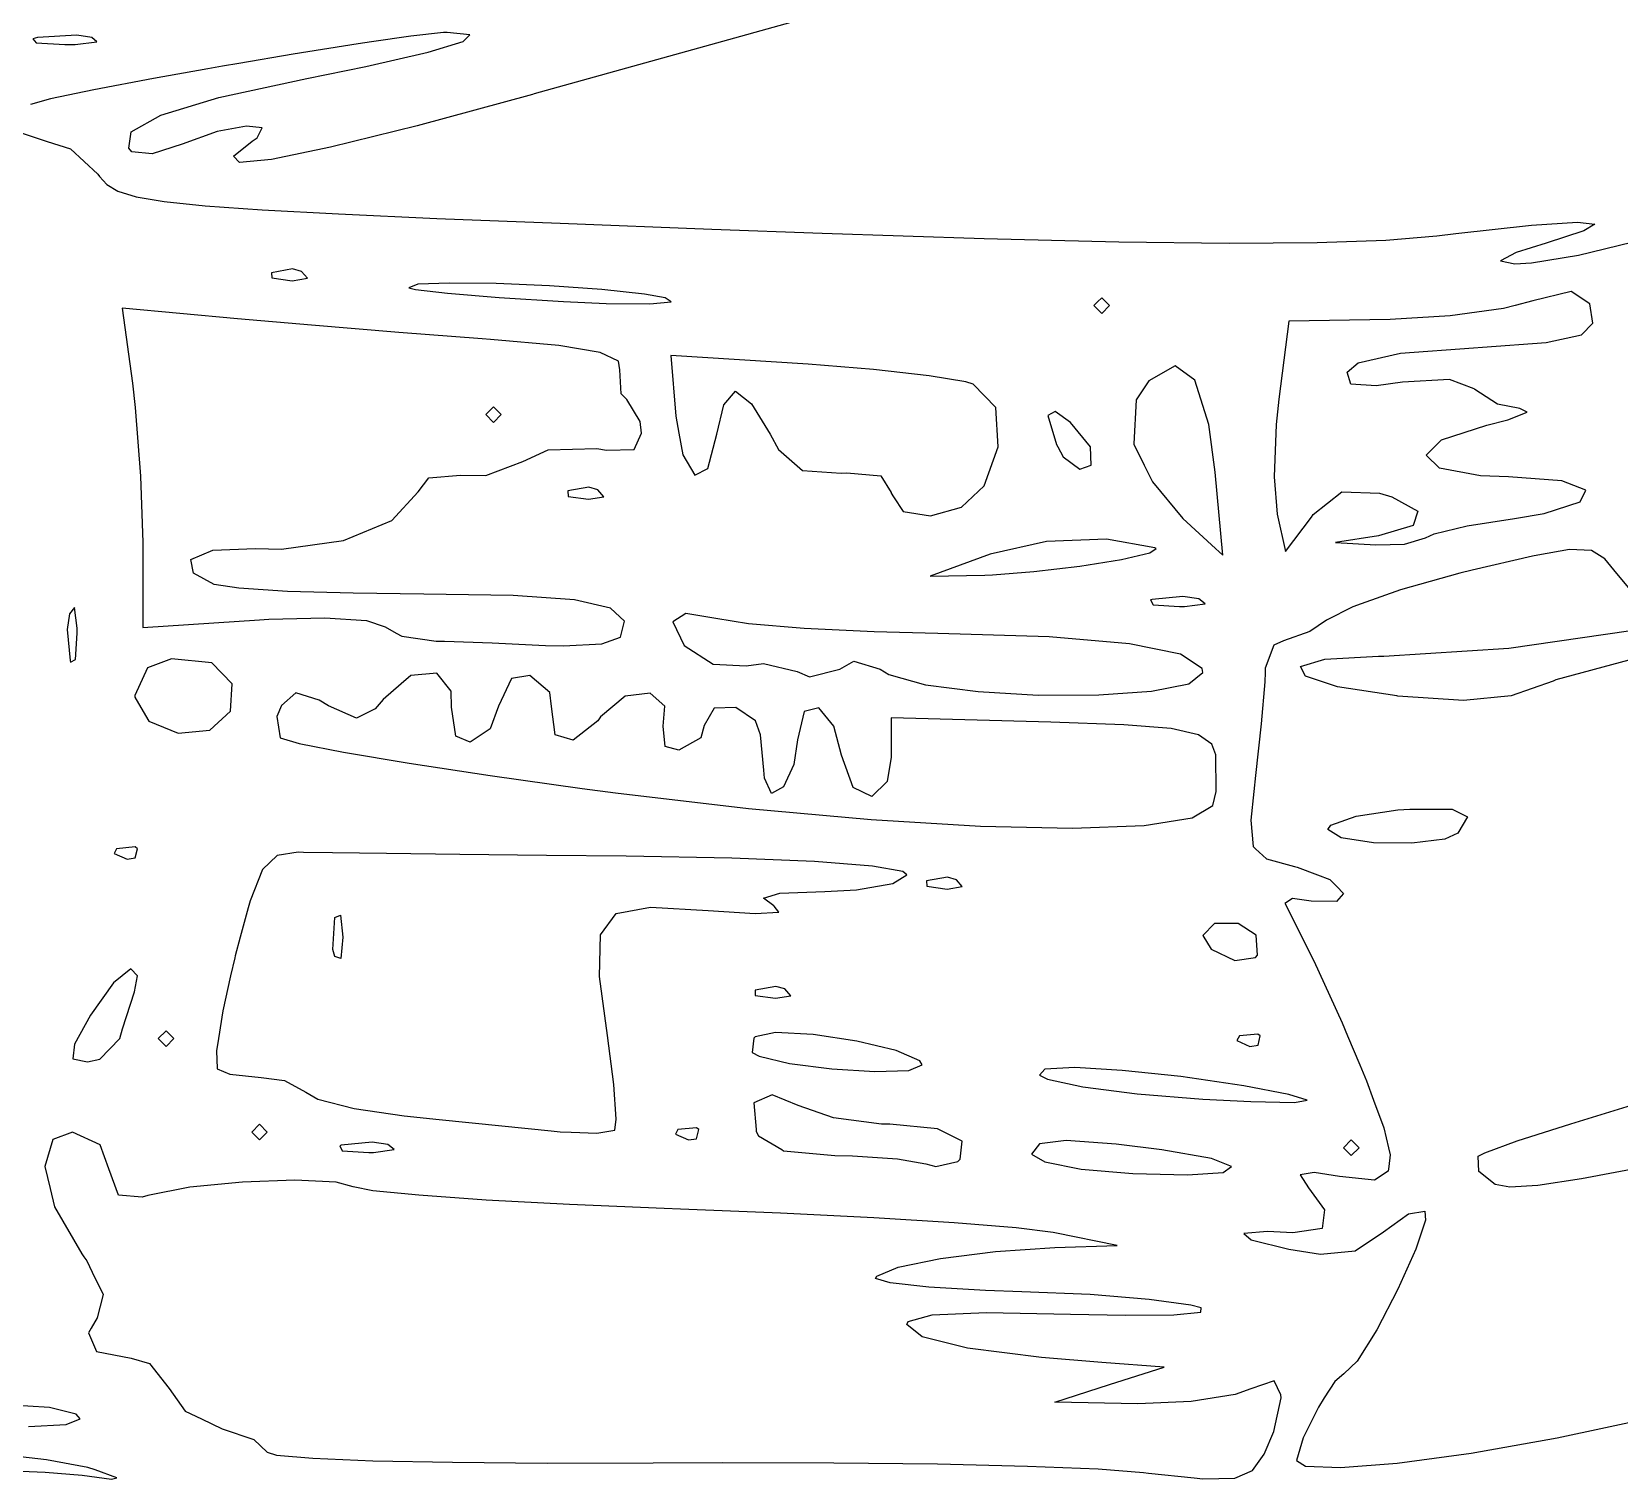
# Model space of a CAD drawing. Extents: x 111.7 to 189.1, y -142.8 to -74.9.
# Drawn here: x 150.92 to 161.38, y -133.81 to -124.27 of the extents above; entities that cross this region are included whole.
import ezdxf

# ---------------------------------------------------------------- set-up
doc = ezdxf.new("R2010")
doc.units = 0
doc.layers.add('BLACK', color=7, linetype='CONTINUOUS')

msp = doc.modelspace()

# ---------------------------------------------------------------- linework, layer by layer
at = {"layer": 'BLACK', "linetype": 'CONTINUOUS'}
for p, q in [((156.12, -124.154), (154.229, -124.679)), ((150.953, -124.307), (150.923, -124.316)), ((150.923, -124.316), (150.945, -124.343)), ((150.945, -124.343), (151.133, -124.354)), ((151.213, -124.291), (150.953, -124.307)), ((151.133, -124.354), (151.202, -124.353)), ((151.202, -124.353), (151.344, -124.336)), ((151.312, -124.307), (151.213, -124.291)), ((151.344, -124.336), (151.312, -124.307)), ((153.069, -124.349), (152.639, -124.418)), ((153.157, -124.336), (153.069, -124.349)), ((153.416, -124.299), (153.157, -124.336)), ((153.631, -124.275), (153.416, -124.299)), ((153.529, -124.405), (153.761, -124.334)), ((153.655, -124.275), (153.631, -124.275)), ((153.805, -124.29), (153.655, -124.275)), ((153.761, -124.334), (153.805, -124.29)), ((152.639, -124.418), (152.28, -124.479)), ((153.119, -124.499), (153.529, -124.405)), ((152.076, -124.514), (151.719, -124.578)), ((152.173, -124.497), (152.076, -124.514)), ((152.28, -124.479), (152.173, -124.497)), ((152.729, -124.578), (153.119, -124.499)), ((151.325, -124.652), (151.039, -124.712)), ((151.719, -124.578), (151.325, -124.652)), ((152.15, -124.703), (152.729, -124.578)), ((154.229, -124.679), (154.217, -124.683)), ((151.039, -124.712), (150.908, -124.749)), ((151.767, -124.819), (152.15, -124.703)), ((154.217, -124.683), (153.457, -124.889)), ((151.572, -124.929), (151.767, -124.819)), ((153.457, -124.889), (152.885, -125.031)), ((150.853, -124.938), (151.017, -124.994)), ((151.556, -125.036), (151.572, -124.929)), ((152.139, -124.927), (151.908, -125.011)), ((152.332, -124.891), (152.139, -124.927)), ((152.245, -125.09), (152.369, -124.99)), ((152.436, -124.903), (152.332, -124.891)), ((152.369, -124.99), (152.403, -124.968)), ((152.403, -124.968), (152.436, -124.903)), ((151.017, -124.994), (151.17, -125.042)), ((151.17, -125.042), (151.352, -125.208)), ((151.576, -125.061), (151.556, -125.036)), ((151.71, -125.074), (151.576, -125.061)), ((151.908, -125.011), (151.71, -125.074)), ((152.286, -125.131), (152.245, -125.09)), ((152.885, -125.031), (152.497, -125.112)), ((152.497, -125.112), (152.286, -125.131)), ((151.352, -125.208), (151.363, -125.224)), ((151.363, -125.224), (151.41, -125.276)), ((151.41, -125.276), (151.483, -125.32)), ((151.483, -125.32), (151.603, -125.357)), ((151.603, -125.357), (151.788, -125.388)), ((151.788, -125.388), (152.059, -125.417)), ((152.059, -125.417), (152.436, -125.444)), ((152.436, -125.444), (152.939, -125.471)), ((152.939, -125.471), (153.587, -125.5)), ((153.587, -125.5), (154.401, -125.532)), ((154.401, -125.532), (155.401, -125.571)), ((155.401, -125.571), (156.128, -125.598)), ((156.128, -125.598), (157.196, -125.632)), ((159.844, -125.643), (160.182, -125.614)), ((160.182, -125.614), (160.307, -125.599)), ((160.307, -125.599), (160.806, -125.545)), ((160.806, -125.545), (161.109, -125.524)), ((161.151, -125.583), (160.902, -125.663)), ((161.109, -125.524), (161.222, -125.537)), ((161.222, -125.537), (161.151, -125.583)), ((157.196, -125.632), (158.085, -125.654)), ((158.085, -125.654), (158.812, -125.663)), ((158.812, -125.663), (159.393, -125.659)), ((159.393, -125.659), (159.844, -125.643)), ((160.705, -125.725), (160.601, -125.78)), ((160.902, -125.663), (160.705, -125.725)), ((161.116, -125.742), (161.467, -125.657)), ((160.601, -125.78), (160.696, -125.8)), ((160.696, -125.8), (160.806, -125.793)), ((160.806, -125.793), (161.116, -125.742)), ((152.635, -125.833), (152.497, -125.858)), ((152.497, -125.858), (152.499, -125.893)), ((152.499, -125.893), (152.632, -125.912)), ((152.632, -125.912), (152.733, -125.895)), ((152.694, -125.85), (152.635, -125.833)), ((152.733, -125.895), (152.694, -125.85)), ((153.461, -125.934), (153.403, -125.957)), ((153.67, -125.926), (153.461, -125.934)), ((153.978, -125.93), (153.67, -125.926)), ((154.33, -125.945), (153.978, -125.93)), ((153.403, -125.957), (153.446, -125.968)), ((153.446, -125.968), (153.656, -125.993)), ((153.656, -125.993), (153.998, -126.021)), ((153.998, -126.021), (154.423, -126.048)), ((154.674, -125.969), (154.33, -125.945)), ((154.957, -125.999), (154.674, -125.969)), ((155.092, -126.023), (154.957, -125.999)), ((155.131, -126.051), (155.092, -126.023)), ((157.971, -126.023), (157.943, -126.051)), ((158.022, -126.074), (157.971, -126.023)), ((161.068, -125.981), (160.814, -126.044)), ((161.191, -126.063), (161.068, -125.981)), ((152.273, -126.163), (151.511, -126.093)), ((151.511, -126.093), (151.579, -126.586)), ((154.423, -126.048), (154.704, -126.061)), ((154.704, -126.061), (154.992, -126.064)), ((154.992, -126.064), (155.131, -126.051)), ((157.943, -126.051), (157.92, -126.074)), ((157.92, -126.074), (157.971, -126.126)), ((157.971, -126.126), (158.022, -126.074)), ((160.27, -126.143), (159.873, -126.166)), ((160.621, -126.095), (160.27, -126.143)), ((160.698, -126.074), (160.621, -126.095)), ((160.814, -126.044), (160.698, -126.074)), ((161.21, -126.19), (161.191, -126.063)), ((152.76, -126.205), (152.273, -126.163)), ((153.337, -126.252), (152.76, -126.205)), ((159.205, -126.177), (159.139, -126.691)), ((159.873, -126.166), (159.205, -126.177)), ((161.136, -126.267), (161.21, -126.19)), ((153.886, -126.294), (153.337, -126.252)), ((153.94, -126.298), (153.886, -126.294)), ((154.391, -126.338), (153.94, -126.298)), ((154.664, -126.384), (154.391, -126.338)), ((159.941, -126.389), (160.422, -126.353)), ((160.422, -126.353), (160.483, -126.35)), ((160.483, -126.35), (160.901, -126.319)), ((160.901, -126.319), (161.136, -126.267)), ((154.785, -126.442), (154.664, -126.384)), ((154.793, -126.498), (154.785, -126.442)), ((156.036, -126.462), (155.129, -126.403)), ((155.129, -126.403), (155.162, -126.804)), ((159.589, -126.514), (159.663, -126.452)), ((159.663, -126.452), (159.941, -126.389)), ((154.803, -126.656), (154.793, -126.498)), ((156.467, -126.497), (156.036, -126.462)), ((156.833, -126.538), (156.467, -126.497)), ((157.076, -126.578), (156.833, -126.538)), ((158.455, -126.472), (158.283, -126.57)), ((158.586, -126.567), (158.455, -126.472)), ((159.613, -126.593), (159.589, -126.514)), ((160.265, -126.562), (159.954, -126.58)), ((160.428, -126.623), (160.265, -126.562)), ((151.579, -126.586), (151.598, -126.747)), ((154.839, -126.694), (154.803, -126.656)), ((155.48, -126.729), (155.556, -126.64)), ((155.556, -126.64), (155.556, -126.64)), ((155.556, -126.64), (155.661, -126.723)), ((157.123, -126.592), (157.076, -126.578)), ((157.272, -126.747), (157.123, -126.592)), ((158.283, -126.57), (158.198, -126.696)), ((158.677, -126.86), (158.586, -126.567)), ((159.782, -126.603), (159.613, -126.593)), ((159.954, -126.58), (159.782, -126.603)), ((160.432, -126.629), (160.428, -126.623)), ((160.582, -126.725), (160.432, -126.629)), ((151.598, -126.747), (151.633, -127.2)), ((153.909, -126.794), (153.96, -126.743)), ((153.96, -126.743), (154.012, -126.794)), ((154.927, -126.839), (154.839, -126.694)), ((155.433, -126.923), (155.48, -126.729)), ((155.661, -126.723), (155.785, -126.923)), ((157.288, -127.007), (157.272, -126.747)), ((157.665, -126.773), (157.616, -126.799)), ((157.765, -126.845), (157.665, -126.773)), ((158.198, -126.696), (158.182, -126.986)), ((159.139, -126.691), (159.122, -126.858)), ((160.728, -126.754), (160.582, -126.725)), ((160.776, -126.778), (160.728, -126.754)), ((153.96, -126.845), (153.909, -126.794)), ((154.012, -126.794), (153.96, -126.845)), ((154.937, -126.916), (154.927, -126.839)), ((155.162, -126.804), (155.182, -126.916)), ((157.616, -126.799), (157.673, -126.991)), ((157.898, -127.006), (157.765, -126.845)), ((158.719, -127.174), (158.677, -126.86)), ((159.122, -126.858), (159.109, -127.203)), ((160.212, -126.961), (160.51, -126.864)), ((160.51, -126.864), (160.65, -126.829)), ((160.65, -126.829), (160.776, -126.778)), ((154.887, -127.024), (154.937, -126.916)), ((155.182, -126.916), (155.208, -127.06)), ((155.373, -127.15), (155.433, -126.923)), ((155.785, -126.923), (155.84, -127.024)), ((160.111, -127.061), (160.212, -126.961)), ((154.153, -127.102), (154.322, -127.025)), ((154.322, -127.025), (154.642, -127.018)), ((154.642, -127.018), (154.705, -127.029)), ((154.705, -127.029), (154.887, -127.024)), ((155.208, -127.06), (155.289, -127.192)), ((155.84, -127.024), (155.997, -127.162)), ((157.196, -127.264), (157.288, -127.007)), ((157.673, -126.991), (157.682, -127.007)), ((157.682, -127.007), (157.716, -127.072)), ((157.716, -127.072), (157.828, -127.154)), ((157.902, -127.126), (157.898, -127.006)), ((158.182, -126.986), (158.183, -126.989)), ((158.183, -126.989), (158.251, -127.126)), ((160.199, -127.146), (160.111, -127.061)), ((153.533, -127.211), (153.743, -127.192)), ((153.743, -127.192), (153.909, -127.195)), ((153.909, -127.195), (154.153, -127.102)), ((155.289, -127.192), (155.373, -127.15)), ((155.997, -127.162), (156.253, -127.179)), ((156.253, -127.179), (156.291, -127.177)), ((156.291, -127.177), (156.515, -127.198)), ((157.828, -127.154), (157.902, -127.126)), ((158.251, -127.126), (158.305, -127.236)), ((158.769, -127.72), (158.719, -127.174)), ((160.468, -127.197), (160.199, -127.146)), ((151.633, -127.2), (151.647, -127.638)), ((153.463, -127.302), (153.533, -127.211)), ((154.589, -127.273), (154.451, -127.297)), ((154.648, -127.289), (154.589, -127.273)), ((154.687, -127.335), (154.648, -127.289)), ((156.515, -127.198), (156.583, -127.308)), ((157.047, -127.403), (157.196, -127.264)), ((158.305, -127.236), (158.507, -127.478)), ((159.109, -127.203), (159.128, -127.451)), ((160.653, -127.204), (160.468, -127.197)), ((161.005, -127.23), (160.653, -127.204)), ((161.164, -127.291), (161.005, -127.23)), ((161.126, -127.369), (161.164, -127.291)), ((153.29, -127.492), (153.463, -127.302)), ((154.451, -127.297), (154.453, -127.333)), ((154.453, -127.333), (154.586, -127.351)), ((154.586, -127.351), (154.687, -127.335)), ((156.583, -127.308), (156.583, -127.311)), ((156.583, -127.311), (156.599, -127.335)), ((156.599, -127.335), (156.662, -127.432)), ((159.366, -127.453), (159.554, -127.302)), ((159.554, -127.302), (159.802, -127.312)), ((159.802, -127.312), (159.884, -127.336)), ((159.884, -127.336), (160.056, -127.431)), ((160.889, -127.446), (161.126, -127.369)), ((152.971, -127.624), (153.29, -127.492)), ((156.662, -127.432), (156.843, -127.461)), ((156.843, -127.461), (157.047, -127.403)), ((158.507, -127.478), (158.721, -127.676)), ((159.128, -127.451), (159.183, -127.696)), ((159.183, -127.696), (159.354, -127.47)), ((159.354, -127.47), (159.366, -127.453)), ((160.056, -127.431), (160.026, -127.525)), ((160.382, -127.527), (160.693, -127.478)), ((160.693, -127.478), (160.889, -127.446)), ((159.796, -127.594), (159.513, -127.637)), ((160.026, -127.525), (159.796, -127.594)), ((159.967, -127.648), (160.107, -127.606)), ((160.107, -127.606), (160.164, -127.58)), ((160.164, -127.58), (160.382, -127.527)), ((151.647, -127.638), (151.647, -127.77)), ((151.965, -127.749), (152.11, -127.688)), ((152.11, -127.688), (152.392, -127.677)), ((152.392, -127.677), (152.563, -127.68)), ((152.563, -127.68), (152.971, -127.624)), ((157.235, -127.714), (156.84, -127.859)), ((157.606, -127.63), (157.235, -127.714)), ((158.003, -127.614), (157.606, -127.63)), ((158.321, -127.672), (158.003, -127.614)), ((158.102, -127.748), (158.289, -127.706)), ((158.289, -127.706), (158.331, -127.676)), ((158.331, -127.676), (158.321, -127.672)), ((158.721, -127.676), (158.769, -127.72)), ((159.513, -127.637), (159.779, -127.653)), ((159.779, -127.653), (159.967, -127.648)), ((161.057, -127.683), (160.848, -127.72)), ((161.201, -127.689), (161.057, -127.683)), ((161.289, -127.744), (161.201, -127.689)), ((151.647, -127.77), (151.647, -128.197)), ((151.982, -127.839), (151.965, -127.749)), ((157.524, -127.829), (157.827, -127.792)), ((157.827, -127.792), (158.102, -127.748)), ((160.413, -127.82), (160.333, -127.839)), ((160.811, -127.726), (160.413, -127.82)), ((160.848, -127.72), (160.811, -127.726)), ((161.348, -127.817), (161.289, -127.744)), ((161.457, -127.947), (161.348, -127.817)), ((152.118, -127.914), (151.982, -127.839)), ((152.281, -127.939), (152.118, -127.914)), ((156.84, -127.859), (157.2, -127.852)), ((157.2, -127.852), (157.251, -127.85)), ((157.251, -127.85), (157.524, -127.829)), ((160.333, -127.839), (159.942, -127.95)), ((152.602, -127.959), (152.281, -127.939)), ((153.034, -127.972), (152.602, -127.959)), ((153.5, -127.977), (153.034, -127.972)), ((154.09, -127.986), (153.5, -127.977)), ((154.494, -128.015), (154.09, -127.986)), ((154.732, -128.07), (154.494, -128.015)), ((158.303, -128.012), (158.294, -128.016)), ((158.294, -128.016), (158.31, -128.048)), ((158.507, -127.992), (158.303, -128.012)), ((158.612, -128.008), (158.507, -127.992)), ((158.654, -128.041), (158.612, -128.008)), ((159.942, -127.95), (159.682, -128.041)), ((151.164, -128.107), (151.148, -128.211)), ((151.197, -128.065), (151.164, -128.107)), ((151.215, -128.202), (151.197, -128.065)), ((152.479, -128.143), (152.848, -128.134)), ((152.848, -128.134), (153.122, -128.152)), ((154.825, -128.155), (154.732, -128.07)), ((155.228, -128.106), (155.143, -128.159)), ((155.426, -128.139), (155.228, -128.106)), ((158.31, -128.048), (158.485, -128.059)), ((158.485, -128.059), (158.517, -128.059)), ((158.517, -128.059), (158.654, -128.041)), ((159.628, -128.06), (159.454, -128.148)), ((159.682, -128.041), (159.628, -128.06)), ((151.148, -128.211), (151.168, -128.416)), ((151.204, -128.409), (151.215, -128.234)), ((151.215, -128.234), (151.215, -128.202)), ((151.647, -128.197), (152.417, -128.146)), ((152.417, -128.146), (152.479, -128.143)), ((153.122, -128.152), (153.246, -128.192)), ((153.246, -128.192), (153.319, -128.234)), ((153.319, -128.234), (153.356, -128.255)), ((154.797, -128.262), (154.825, -128.155)), ((155.143, -128.159), (155.217, -128.317)), ((155.641, -128.173), (155.426, -128.139)), ((156.008, -128.203), (155.641, -128.173)), ((156.471, -128.225), (156.008, -128.203)), ((156.891, -128.236), (156.471, -128.225)), ((157.624, -128.258), (156.891, -128.236)), ((159.344, -128.224), (159.171, -128.285)), ((159.454, -128.148), (159.344, -128.224)), ((160.656, -128.334), (161.649, -128.189)), ((153.356, -128.255), (153.582, -128.288)), ((153.582, -128.288), (153.638, -128.288)), ((153.638, -128.288), (153.951, -128.298)), ((153.951, -128.298), (154.303, -128.315)), ((154.303, -128.315), (154.421, -128.319)), ((154.421, -128.319), (154.674, -128.305)), ((154.674, -128.305), (154.797, -128.262)), ((155.217, -128.317), (155.409, -128.438)), ((158.155, -128.304), (157.624, -128.258)), ((158.491, -128.373), (158.155, -128.304)), ((159.107, -128.313), (159.05, -128.465)), ((159.171, -128.285), (159.107, -128.313)), ((159.831, -128.387), (160.656, -128.334)), ((151.168, -128.416), (151.172, -128.425)), ((151.172, -128.425), (151.204, -128.409)), ((151.838, -128.405), (151.678, -128.463)), ((152.102, -128.43), (151.838, -128.405)), ((152.238, -128.569), (152.102, -128.43)), ((155.409, -128.438), (155.627, -128.45)), ((155.627, -128.45), (155.74, -128.434)), ((155.74, -128.434), (155.962, -128.487)), ((156.245, -128.472), (156.337, -128.42)), ((156.337, -128.42), (156.51, -128.473)), ((158.633, -128.468), (158.491, -128.373)), ((159.283, -128.455), (159.442, -128.407)), ((159.442, -128.407), (159.796, -128.387)), ((159.796, -128.387), (159.831, -128.387)), ((161.448, -128.413), (160.966, -128.543)), ((151.678, -128.463), (151.595, -128.645)), ((153.416, -128.514), (153.352, -128.569)), ((153.586, -128.499), (153.416, -128.514)), ((153.682, -128.617), (153.586, -128.499)), ((154.079, -128.533), (153.994, -128.716)), ((154.2, -128.514), (154.079, -128.533)), ((154.333, -128.625), (154.2, -128.514)), ((155.962, -128.487), (156.045, -128.522)), ((156.045, -128.522), (156.245, -128.472)), ((156.51, -128.473), (156.568, -128.507)), ((156.568, -128.507), (156.81, -128.575)), ((158.546, -128.569), (158.639, -128.495)), ((158.639, -128.495), (158.633, -128.468)), ((159.049, -128.495), (159.046, -128.556)), ((159.05, -128.465), (159.049, -128.495)), ((159.314, -128.519), (159.283, -128.455)), ((159.527, -128.588), (159.314, -128.519)), ((160.948, -128.551), (160.671, -128.648)), ((160.966, -128.543), (160.948, -128.551)), ((151.595, -128.645), (151.596, -128.656)), ((151.596, -128.656), (151.65, -128.751)), ((152.227, -128.748), (152.238, -128.569)), ((152.658, -128.628), (152.563, -128.712)), ((152.81, -128.676), (152.658, -128.628)), ((153.352, -128.569), (153.232, -128.671)), ((153.684, -128.722), (153.682, -128.617)), ((154.343, -128.718), (154.333, -128.625)), ((154.829, -128.651), (154.667, -128.787)), ((154.993, -128.63), (154.829, -128.651)), ((155.09, -128.716), (154.993, -128.63)), ((156.81, -128.575), (157.156, -128.62)), ((157.156, -128.62), (157.553, -128.643)), ((157.553, -128.643), (157.952, -128.642)), ((157.952, -128.642), (158.3, -128.618)), ((158.3, -128.618), (158.546, -128.569)), ((159.046, -128.556), (159.022, -128.833)), ((159.917, -128.648), (159.527, -128.588)), ((159.924, -128.649), (159.917, -128.648)), ((160.356, -128.678), (159.924, -128.649)), ((160.671, -128.648), (160.356, -128.678)), ((151.65, -128.751), (151.687, -128.815)), ((152.09, -128.875), (152.227, -128.748)), ((152.563, -128.712), (152.532, -128.784)), ((152.873, -128.713), (152.81, -128.676)), ((153.058, -128.795), (152.873, -128.713)), ((153.181, -128.734), (153.058, -128.795)), ((153.232, -128.671), (153.181, -128.734)), ((153.712, -128.913), (153.684, -128.722)), ((153.994, -128.716), (153.938, -128.866)), ((154.366, -128.905), (154.343, -128.718)), ((155.079, -128.847), (155.09, -128.716)), ((155.416, -128.729), (155.349, -128.843)), ((155.559, -128.724), (155.416, -128.729)), ((155.689, -128.813), (155.559, -128.724)), ((156.009, -128.752), (155.966, -128.939)), ((156.105, -128.727), (156.009, -128.752)), ((156.205, -128.847), (156.105, -128.727)), ((151.687, -128.815), (151.881, -128.893)), ((152.532, -128.784), (152.553, -128.924)), ((153.938, -128.866), (153.806, -128.954)), ((154.648, -128.813), (154.486, -128.94)), ((154.667, -128.787), (154.648, -128.813)), ((155.092, -128.981), (155.079, -128.847)), ((155.349, -128.843), (155.327, -128.924)), ((155.722, -128.904), (155.689, -128.813)), ((156.255, -129.039), (156.205, -128.847)), ((157.636, -128.821), (156.583, -128.792)), ((156.583, -128.792), (156.583, -129.053)), ((158.116, -128.839), (157.636, -128.821)), ((158.429, -128.864), (158.116, -128.839)), ((158.61, -128.904), (158.429, -128.864)), ((159.022, -128.833), (158.985, -129.174)), ((151.881, -128.893), (152.09, -128.875)), ((152.553, -128.924), (152.553, -128.924)), ((152.553, -128.924), (152.678, -128.962)), ((152.678, -128.962), (152.972, -129.019)), ((153.806, -128.954), (153.712, -128.913)), ((154.486, -128.94), (154.366, -128.905)), ((155.327, -128.924), (155.183, -129.005)), ((155.743, -129.137), (155.722, -128.904)), ((155.966, -128.939), (155.942, -129.101)), ((158.697, -128.967), (158.61, -128.904)), ((158.724, -129.037), (158.697, -128.967)), ((152.972, -129.019), (153.404, -129.092)), ((155.183, -129.005), (155.092, -128.981)), ((156.333, -129.252), (156.255, -129.039)), ((156.583, -129.053), (156.557, -129.212)), ((158.725, -129.278), (158.724, -129.037)), ((153.404, -129.092), (153.939, -129.174)), ((153.939, -129.174), (154.546, -129.259)), ((155.748, -129.191), (155.743, -129.137)), ((155.942, -129.101), (155.872, -129.247)), ((158.985, -129.174), (158.974, -129.278)), ((154.546, -129.259), (154.766, -129.288)), ((155.794, -129.292), (155.748, -129.191)), ((155.872, -129.247), (155.794, -129.292)), ((156.455, -129.311), (156.333, -129.252)), ((156.557, -129.212), (156.455, -129.311)), ((158.703, -129.371), (158.725, -129.278)), ((158.974, -129.278), (158.955, -129.467)), ((154.766, -129.288), (155.642, -129.391)), ((158.567, -129.453), (158.703, -129.371)), ((155.642, -129.391), (156.451, -129.464)), ((156.451, -129.464), (157.171, -129.507)), ((158.252, -129.502), (158.567, -129.453)), ((158.955, -129.467), (158.969, -129.641)), ((159.483, -129.5), (159.649, -129.441)), ((159.649, -129.441), (159.925, -129.4)), ((159.925, -129.4), (160.003, -129.395)), ((160.003, -129.395), (160.283, -129.394)), ((160.283, -129.394), (160.383, -129.445)), ((160.383, -129.445), (160.319, -129.553)), ((157.171, -129.507), (157.779, -129.52)), ((157.779, -129.52), (158.252, -129.502)), ((159.462, -129.529), (159.483, -129.5)), ((159.551, -129.585), (159.462, -129.529)), ((159.763, -129.616), (159.551, -129.585)), ((160.234, -129.592), (160.017, -129.619)), ((160.319, -129.553), (160.234, -129.592)), ((151.475, -129.656), (151.459, -129.687)), ((151.459, -129.687), (151.544, -129.725)), ((151.597, -129.644), (151.475, -129.656)), ((151.612, -129.656), (151.597, -129.644)), ((151.598, -129.717), (151.612, -129.656)), ((152.534, -129.701), (152.438, -129.793)), ((152.672, -129.679), (152.534, -129.701)), ((152.707, -129.68), (152.672, -129.679)), ((152.898, -129.683), (152.707, -129.68)), ((153.254, -129.688), (152.898, -129.683)), ((153.738, -129.693), (153.254, -129.688)), ((154.31, -129.7), (153.738, -129.693)), ((154.835, -129.706), (154.31, -129.7)), ((158.969, -129.641), (158.985, -129.656)), ((158.985, -129.656), (159.057, -129.723)), ((160.017, -129.619), (159.763, -129.616)), ((151.544, -129.725), (151.598, -129.717)), ((152.438, -129.793), (152.355, -129.999)), ((155.531, -129.718), (154.835, -129.706)), ((156.078, -129.74), (155.531, -129.718)), ((156.459, -129.77), (156.078, -129.74)), ((156.659, -129.806), (156.459, -129.77)), ((156.686, -129.828), (156.659, -129.806)), ((159.057, -129.723), (159.243, -129.773)), ((159.243, -129.773), (159.26, -129.777)), ((159.26, -129.777), (159.395, -129.828)), ((156.354, -129.927), (156.593, -129.886)), ((156.593, -129.886), (156.686, -129.828)), ((156.954, -129.844), (156.816, -129.868)), ((156.816, -129.868), (156.818, -129.903)), ((156.818, -129.903), (156.951, -129.922)), ((156.951, -129.922), (157.052, -129.906)), ((157.013, -129.86), (156.954, -129.844)), ((157.052, -129.906), (157.013, -129.86)), ((159.395, -129.828), (159.476, -129.858)), ((159.476, -129.858), (159.522, -129.906)), ((159.522, -129.906), (159.565, -129.951)), ((152.355, -129.999), (152.343, -130.045)), ((155.742, -129.981), (155.849, -129.95)), ((155.81, -130.033), (155.742, -129.981)), ((155.849, -129.95), (156.146, -129.938)), ((156.146, -129.938), (156.354, -129.927)), ((159.23, -129.983), (159.179, -130.016)), ((159.179, -130.016), (159.18, -130.018)), ((159.18, -130.018), (159.351, -130.357)), ((159.353, -130.002), (159.23, -129.983)), ((159.52, -130.004), (159.353, -130.002)), ((159.565, -129.951), (159.52, -130.004)), ((152.343, -130.045), (152.29, -130.239)), ((152.902, -130.321), (152.915, -130.11)), ((152.915, -130.11), (152.951, -130.093)), ((152.951, -130.093), (152.967, -130.239)), ((154.666, -130.224), (154.769, -130.083)), ((154.769, -130.083), (154.996, -130.041)), ((154.996, -130.041), (155.377, -130.064)), ((155.377, -130.064), (155.685, -130.084)), ((155.685, -130.084), (155.843, -130.075)), ((155.811, -130.034), (155.81, -130.033)), ((155.843, -130.075), (155.811, -130.034)), ((154.659, -130.499), (154.666, -130.224)), ((158.716, -130.148), (158.639, -130.228)), ((158.639, -130.228), (158.693, -130.319)), ((158.871, -130.148), (158.716, -130.148)), ((158.99, -130.225), (158.871, -130.148)), ((158.998, -130.357), (158.99, -130.225)), ((152.29, -130.239), (152.257, -130.363)), ((152.915, -130.367), (152.902, -130.321)), ((152.967, -130.239), (152.953, -130.38)), ((158.693, -130.319), (158.849, -130.393)), ((152.254, -130.376), (152.227, -130.494)), ((152.257, -130.363), (152.254, -130.376)), ((152.953, -130.38), (152.915, -130.367)), ((158.849, -130.393), (158.986, -130.372)), ((158.986, -130.372), (158.998, -130.357)), ((159.351, -130.357), (159.37, -130.395)), ((159.37, -130.395), (159.475, -130.626)), ((151.454, -130.54), (151.303, -130.753)), ((151.568, -130.448), (151.454, -130.54)), ((151.613, -130.494), (151.568, -130.448)), ((151.592, -130.599), (151.613, -130.494)), ((152.227, -130.494), (152.176, -130.725)), ((154.712, -130.888), (154.659, -130.499)), ((151.515, -130.844), (151.592, -130.599)), ((155.823, -130.564), (155.685, -130.588)), ((155.685, -130.588), (155.687, -130.623)), ((155.687, -130.623), (155.82, -130.642)), ((155.82, -130.642), (155.921, -130.626)), ((155.882, -130.58), (155.823, -130.564)), ((155.921, -130.626), (155.882, -130.58)), ((159.475, -130.626), (159.556, -130.803)), ((152.176, -130.725), (152.147, -130.907)), ((151.303, -130.753), (151.198, -130.945)), ((151.496, -130.907), (151.515, -130.844)), ((151.801, -130.856), (151.75, -130.907)), ((151.852, -130.907), (151.801, -130.856)), ((159.556, -130.803), (159.593, -130.89)), ((151.198, -130.945), (151.187, -131.041)), ((151.365, -131.044), (151.496, -130.907)), ((151.75, -130.907), (151.801, -130.959)), ((151.801, -130.959), (151.852, -130.907)), ((152.147, -130.907), (152.134, -130.988)), ((154.754, -131.21), (154.712, -130.888)), ((155.678, -130.905), (155.666, -130.999)), ((155.685, -130.897), (155.678, -130.905)), ((155.82, -130.868), (155.685, -130.897)), ((156.068, -130.881), (155.82, -130.868)), ((156.357, -130.924), (156.068, -130.881)), ((156.616, -130.986), (156.357, -130.924)), ((158.879, -130.89), (158.863, -130.921)), ((158.863, -130.921), (158.948, -130.959)), ((159.001, -130.878), (158.879, -130.89)), ((158.948, -130.959), (159.002, -130.951)), ((159.016, -130.89), (159.001, -130.878)), ((159.002, -130.951), (159.016, -130.89)), ((159.593, -130.89), (159.673, -131.081)), ((151.187, -131.041), (151.284, -131.062)), ((151.284, -131.062), (151.365, -131.044)), ((152.134, -130.988), (152.139, -131.106)), ((155.666, -130.999), (155.713, -131.024)), ((155.713, -131.024), (155.913, -131.072)), ((156.771, -131.054), (156.616, -130.986)), ((156.788, -131.081), (156.771, -131.054)), ((152.139, -131.106), (152.139, -131.108)), ((152.139, -131.108), (152.221, -131.142)), ((152.221, -131.142), (152.429, -131.164)), ((152.429, -131.164), (152.583, -131.184)), ((155.913, -131.072), (156.191, -131.107)), ((156.191, -131.107), (156.476, -131.124)), ((156.476, -131.124), (156.699, -131.117)), ((156.699, -131.117), (156.788, -131.081)), ((157.596, -131.109), (157.56, -131.149)), ((157.56, -131.149), (157.614, -131.176)), ((157.793, -131.099), (157.596, -131.109)), ((158.106, -131.117), (157.793, -131.099)), ((158.492, -131.158), (158.106, -131.117)), ((158.908, -131.22), (158.492, -131.158)), ((159.673, -131.081), (159.718, -131.187)), ((152.583, -131.184), (152.722, -131.26)), ((152.722, -131.26), (152.802, -131.306)), ((154.77, -131.439), (154.754, -131.21)), ((157.614, -131.176), (157.846, -131.226)), ((157.846, -131.226), (158.205, -131.272)), ((158.205, -131.272), (158.639, -131.307)), ((159.205, -131.277), (158.908, -131.22)), ((159.718, -131.187), (159.764, -131.313)), ((152.802, -131.306), (153.041, -131.368)), ((153.041, -131.368), (153.371, -131.417)), ((155.799, -131.279), (155.678, -131.332)), ((155.678, -131.332), (155.692, -131.507)), ((155.969, -131.348), (155.799, -131.279)), ((156.202, -131.43), (155.969, -131.348)), ((158.639, -131.307), (158.954, -131.323)), ((158.954, -131.323), (159.242, -131.328)), ((159.326, -131.313), (159.205, -131.277)), ((159.242, -131.328), (159.326, -131.313)), ((159.764, -131.313), (159.831, -131.496)), ((161.065, -131.469), (161.522, -131.33)), ((152.418, -131.473), (152.367, -131.524)), ((152.469, -131.524), (152.418, -131.473)), ((153.371, -131.417), (153.603, -131.441)), ((153.603, -131.441), (154.015, -131.483)), ((154.015, -131.483), (154.34, -131.516)), ((154.761, -131.512), (154.77, -131.439)), ((156.518, -131.472), (156.202, -131.43)), ((156.575, -131.473), (156.518, -131.472)), ((156.888, -131.503), (156.575, -131.473)), ((160.711, -131.582), (161.065, -131.469)), ((151.055, -131.574), (151.002, -131.75)), ((151.184, -131.524), (151.055, -131.574)), ((151.367, -131.608), (151.184, -131.524)), ((152.367, -131.524), (152.418, -131.576)), ((152.418, -131.576), (152.469, -131.524)), ((154.34, -131.516), (154.399, -131.522)), ((154.399, -131.522), (154.473, -131.524)), ((154.473, -131.524), (154.641, -131.531)), ((154.641, -131.531), (154.761, -131.512)), ((155.177, -131.507), (155.161, -131.538)), ((155.161, -131.538), (155.246, -131.576)), ((155.299, -131.495), (155.177, -131.507)), ((155.246, -131.576), (155.3, -131.568)), ((155.314, -131.507), (155.299, -131.495)), ((155.3, -131.568), (155.314, -131.507)), ((155.692, -131.507), (155.693, -131.52)), ((155.693, -131.52), (155.707, -131.549)), ((155.707, -131.549), (155.861, -131.64)), ((157.051, -131.584), (156.888, -131.503)), ((157.037, -131.703), (157.051, -131.584)), ((157.701, -131.584), (157.561, -131.602)), ((157.737, -131.58), (157.701, -131.584)), ((158.067, -131.603), (157.737, -131.58)), ((159.616, -131.576), (159.565, -131.627)), ((159.668, -131.627), (159.616, -131.576)), ((159.831, -131.496), (159.862, -131.627)), ((160.497, -131.66), (160.711, -131.582)), ((151.424, -131.766), (151.367, -131.608)), ((152.956, -131.611), (152.947, -131.615)), ((152.947, -131.615), (152.962, -131.647)), ((153.16, -131.591), (152.956, -131.611)), ((152.962, -131.647), (153.138, -131.659)), ((153.138, -131.659), (153.17, -131.658)), ((153.264, -131.607), (153.16, -131.591)), ((153.17, -131.658), (153.306, -131.64)), ((153.306, -131.64), (153.264, -131.607)), ((155.861, -131.64), (155.873, -131.647)), ((155.873, -131.647), (156.211, -131.679)), ((156.211, -131.679), (156.328, -131.68)), ((156.328, -131.68), (156.625, -131.7)), ((157.561, -131.602), (157.508, -131.67)), ((157.508, -131.67), (157.596, -131.721)), ((158.368, -131.641), (158.067, -131.603)), ((158.696, -131.699), (158.368, -131.641)), ((159.565, -131.627), (159.616, -131.679)), ((159.616, -131.679), (159.668, -131.627)), ((159.862, -131.627), (159.873, -131.674)), ((159.873, -131.674), (159.864, -131.751)), ((160.454, -131.683), (160.497, -131.66)), ((160.459, -131.784), (160.454, -131.683)), ((151.002, -131.75), (151.037, -131.895)), ((151.487, -131.939), (151.424, -131.766)), ((156.625, -131.7), (156.811, -131.733)), ((156.811, -131.733), (156.878, -131.75)), ((156.878, -131.75), (157.022, -131.719)), ((157.022, -131.719), (157.037, -131.703)), ((157.596, -131.721), (157.836, -131.768)), ((157.836, -131.768), (158.177, -131.798)), ((158.177, -131.798), (158.537, -131.807)), ((158.537, -131.807), (158.772, -131.79)), ((158.828, -131.751), (158.696, -131.699)), ((158.772, -131.79), (158.828, -131.751)), ((159.373, -131.79), (159.279, -131.805)), ((159.539, -131.817), (159.373, -131.79)), ((159.86, -131.781), (159.769, -131.842)), ((159.864, -131.751), (159.86, -131.781)), ((160.566, -131.87), (160.459, -131.784)), ((161.543, -131.755), (161.135, -131.833)), ((151.037, -131.895), (151.066, -132.016)), ((151.959, -131.888), (151.681, -131.943)), ((152.306, -131.854), (151.959, -131.888)), ((152.651, -131.842), (152.306, -131.854)), ((152.922, -131.855), (152.651, -131.842)), ((153.035, -131.886), (152.922, -131.855)), ((153.165, -131.912), (153.035, -131.886)), ((159.279, -131.805), (159.334, -131.891)), ((159.334, -131.891), (159.44, -132.037)), ((159.769, -131.842), (159.539, -131.817)), ((160.662, -131.887), (160.566, -131.87)), ((160.847, -131.876), (160.662, -131.887)), ((161.135, -131.833), (160.847, -131.876)), ((151.643, -131.953), (151.487, -131.939)), ((151.681, -131.943), (151.643, -131.953)), ((153.468, -131.941), (153.165, -131.912)), ((153.911, -131.972), (153.468, -131.941)), ((154.461, -132.001), (153.911, -131.972)), ((155.085, -132.028), (154.461, -132.001)), ((151.066, -132.016), (151.245, -132.327)), ((155.194, -132.032), (155.085, -132.028)), ((155.853, -132.059), (155.194, -132.032)), ((156.468, -132.09), (155.853, -132.059)), ((156.999, -132.123), (156.468, -132.09)), ((159.44, -132.037), (159.425, -132.16)), ((159.83, -132.182), (159.994, -132.063)), ((159.994, -132.063), (160.103, -132.046)), ((160.107, -132.104), (160.043, -132.297)), ((160.103, -132.046), (160.107, -132.104)), ((157.406, -132.156), (156.999, -132.123)), ((157.651, -132.186), (157.406, -132.156)), ((157.662, -132.188), (157.651, -132.186)), ((158.074, -132.272), (157.662, -132.188)), ((159.064, -132.179), (158.909, -132.192)), ((158.909, -132.192), (158.956, -132.235)), ((159.231, -132.189), (159.064, -132.179)), ((159.425, -132.16), (159.231, -132.189)), ((159.642, -132.307), (159.83, -132.182)), ((156.909, -132.357), (157.271, -132.311)), ((157.271, -132.311), (157.662, -132.285)), ((157.662, -132.285), (158.074, -132.272)), ((158.956, -132.235), (159.205, -132.297)), ((159.205, -132.297), (159.413, -132.329)), ((159.413, -132.329), (159.642, -132.307)), ((160.043, -132.297), (159.925, -132.56)), ((151.245, -132.327), (151.259, -132.347)), ((151.259, -132.347), (151.278, -132.374)), ((151.278, -132.374), (151.314, -132.448)), ((156.488, -132.473), (156.63, -132.414)), ((156.63, -132.414), (156.909, -132.357)), ((151.314, -132.448), (151.387, -132.596)), ((156.48, -132.489), (156.488, -132.473)), ((156.576, -132.519), (156.48, -132.489)), ((156.832, -132.547), (156.576, -132.519)), ((151.387, -132.596), (151.347, -132.748)), ((157.204, -132.569), (156.832, -132.547)), ((157.445, -132.577), (157.204, -132.569)), ((157.894, -132.596), (157.445, -132.577)), ((158.285, -132.627), (157.894, -132.596)), ((158.558, -132.665), (158.285, -132.627)), ((159.925, -132.56), (159.785, -132.827)), ((156.694, -132.774), (156.854, -132.73)), ((156.854, -132.73), (157.212, -132.713)), ((157.212, -132.713), (157.766, -132.724)), ((157.766, -132.724), (158.127, -132.732)), ((158.127, -132.732), (158.447, -132.729)), ((158.447, -132.729), (158.624, -132.712)), ((158.628, -132.683), (158.558, -132.665)), ((158.624, -132.712), (158.628, -132.683)), ((151.307, -132.818), (151.29, -132.848)), ((151.347, -132.748), (151.307, -132.818)), ((156.686, -132.792), (156.694, -132.774)), ((156.787, -132.875), (156.686, -132.792)), ((159.785, -132.827), (159.655, -133.035)), ((151.29, -132.848), (151.343, -132.97)), ((157.086, -132.949), (156.787, -132.875)), ((157.574, -133.011), (157.086, -132.949)), ((151.343, -132.97), (151.571, -133.015)), ((151.571, -133.015), (151.692, -133.05)), ((151.692, -133.05), (151.821, -133.215)), ((157.971, -133.044), (157.574, -133.011)), ((158.382, -133.073), (157.971, -133.044)), ((159.655, -133.035), (159.567, -133.118)), ((158.022, -133.189), (158.382, -133.073)), ((159.567, -133.118), (159.508, -133.169)), ((151.821, -133.215), (151.927, -133.365)), ((157.662, -133.305), (158.022, -133.189)), ((158.851, -133.254), (158.56, -133.3)), ((158.955, -133.218), (158.851, -133.254)), ((159.109, -133.165), (158.955, -133.218)), ((159.153, -133.257), (159.109, -133.165)), ((159.154, -133.276), (159.153, -133.257)), ((159.508, -133.169), (159.439, -133.276)), ((151.032, -133.341), (150.747, -133.323)), ((151.208, -133.385), (151.032, -133.341)), ((151.927, -133.365), (152.034, -133.415)), ((158.209, -133.315), (157.662, -133.305)), ((158.56, -133.3), (158.209, -133.315)), ((159.106, -133.499), (159.154, -133.276)), ((159.4, -133.337), (159.3, -133.539)), ((159.439, -133.276), (159.4, -133.337)), ((150.894, -133.466), (151.142, -133.451)), ((151.142, -133.451), (151.235, -133.415)), ((151.235, -133.415), (151.208, -133.385)), ((152.034, -133.415), (152.171, -133.481)), ((160.975, -133.54), (161.712, -133.383)), ((152.171, -133.481), (152.381, -133.552)), ((152.381, -133.552), (152.469, -133.635)), ((159.043, -133.647), (159.106, -133.499)), ((159.3, -133.539), (159.256, -133.689)), ((160.407, -133.64), (160.975, -133.54)), ((151.013, -133.685), (150.631, -133.641)), ((152.469, -133.635), (152.53, -133.654)), ((152.53, -133.654), (152.769, -133.675)), ((152.769, -133.675), (153.165, -133.691)), ((158.966, -133.755), (159.043, -133.647)), ((159.92, -133.706), (160.407, -133.64)), ((150.613, -133.749), (151.004, -133.766)), ((151.004, -133.766), (151.248, -133.787)), ((151.285, -133.736), (151.013, -133.685)), ((151.248, -133.787), (151.441, -133.813)), ((151.333, -133.75), (151.285, -133.736)), ((151.477, -133.804), (151.333, -133.75)), ((153.165, -133.691), (153.69, -133.701)), ((153.69, -133.701), (154.315, -133.706)), ((154.315, -133.706), (155.014, -133.704)), ((155.014, -133.704), (155.468, -133.702)), ((155.468, -133.702), (156.204, -133.704)), ((156.204, -133.704), (156.888, -133.712)), ((156.888, -133.712), (157.482, -133.726)), ((157.482, -133.726), (157.948, -133.745)), ((157.948, -133.745), (158.246, -133.768)), ((158.246, -133.768), (158.28, -133.773)), ((158.28, -133.773), (158.58, -133.804)), ((158.848, -133.806), (158.966, -133.755)), ((159.256, -133.689), (159.315, -133.726)), ((159.315, -133.726), (159.546, -133.736)), ((159.546, -133.736), (159.92, -133.706)), ((151.441, -133.813), (151.477, -133.804)), ((158.58, -133.804), (158.637, -133.81)), ((158.637, -133.81), (158.848, -133.806))]:
    msp.add_line(p, q, dxfattribs=at)

doc.saveas('drawing.dxf')
